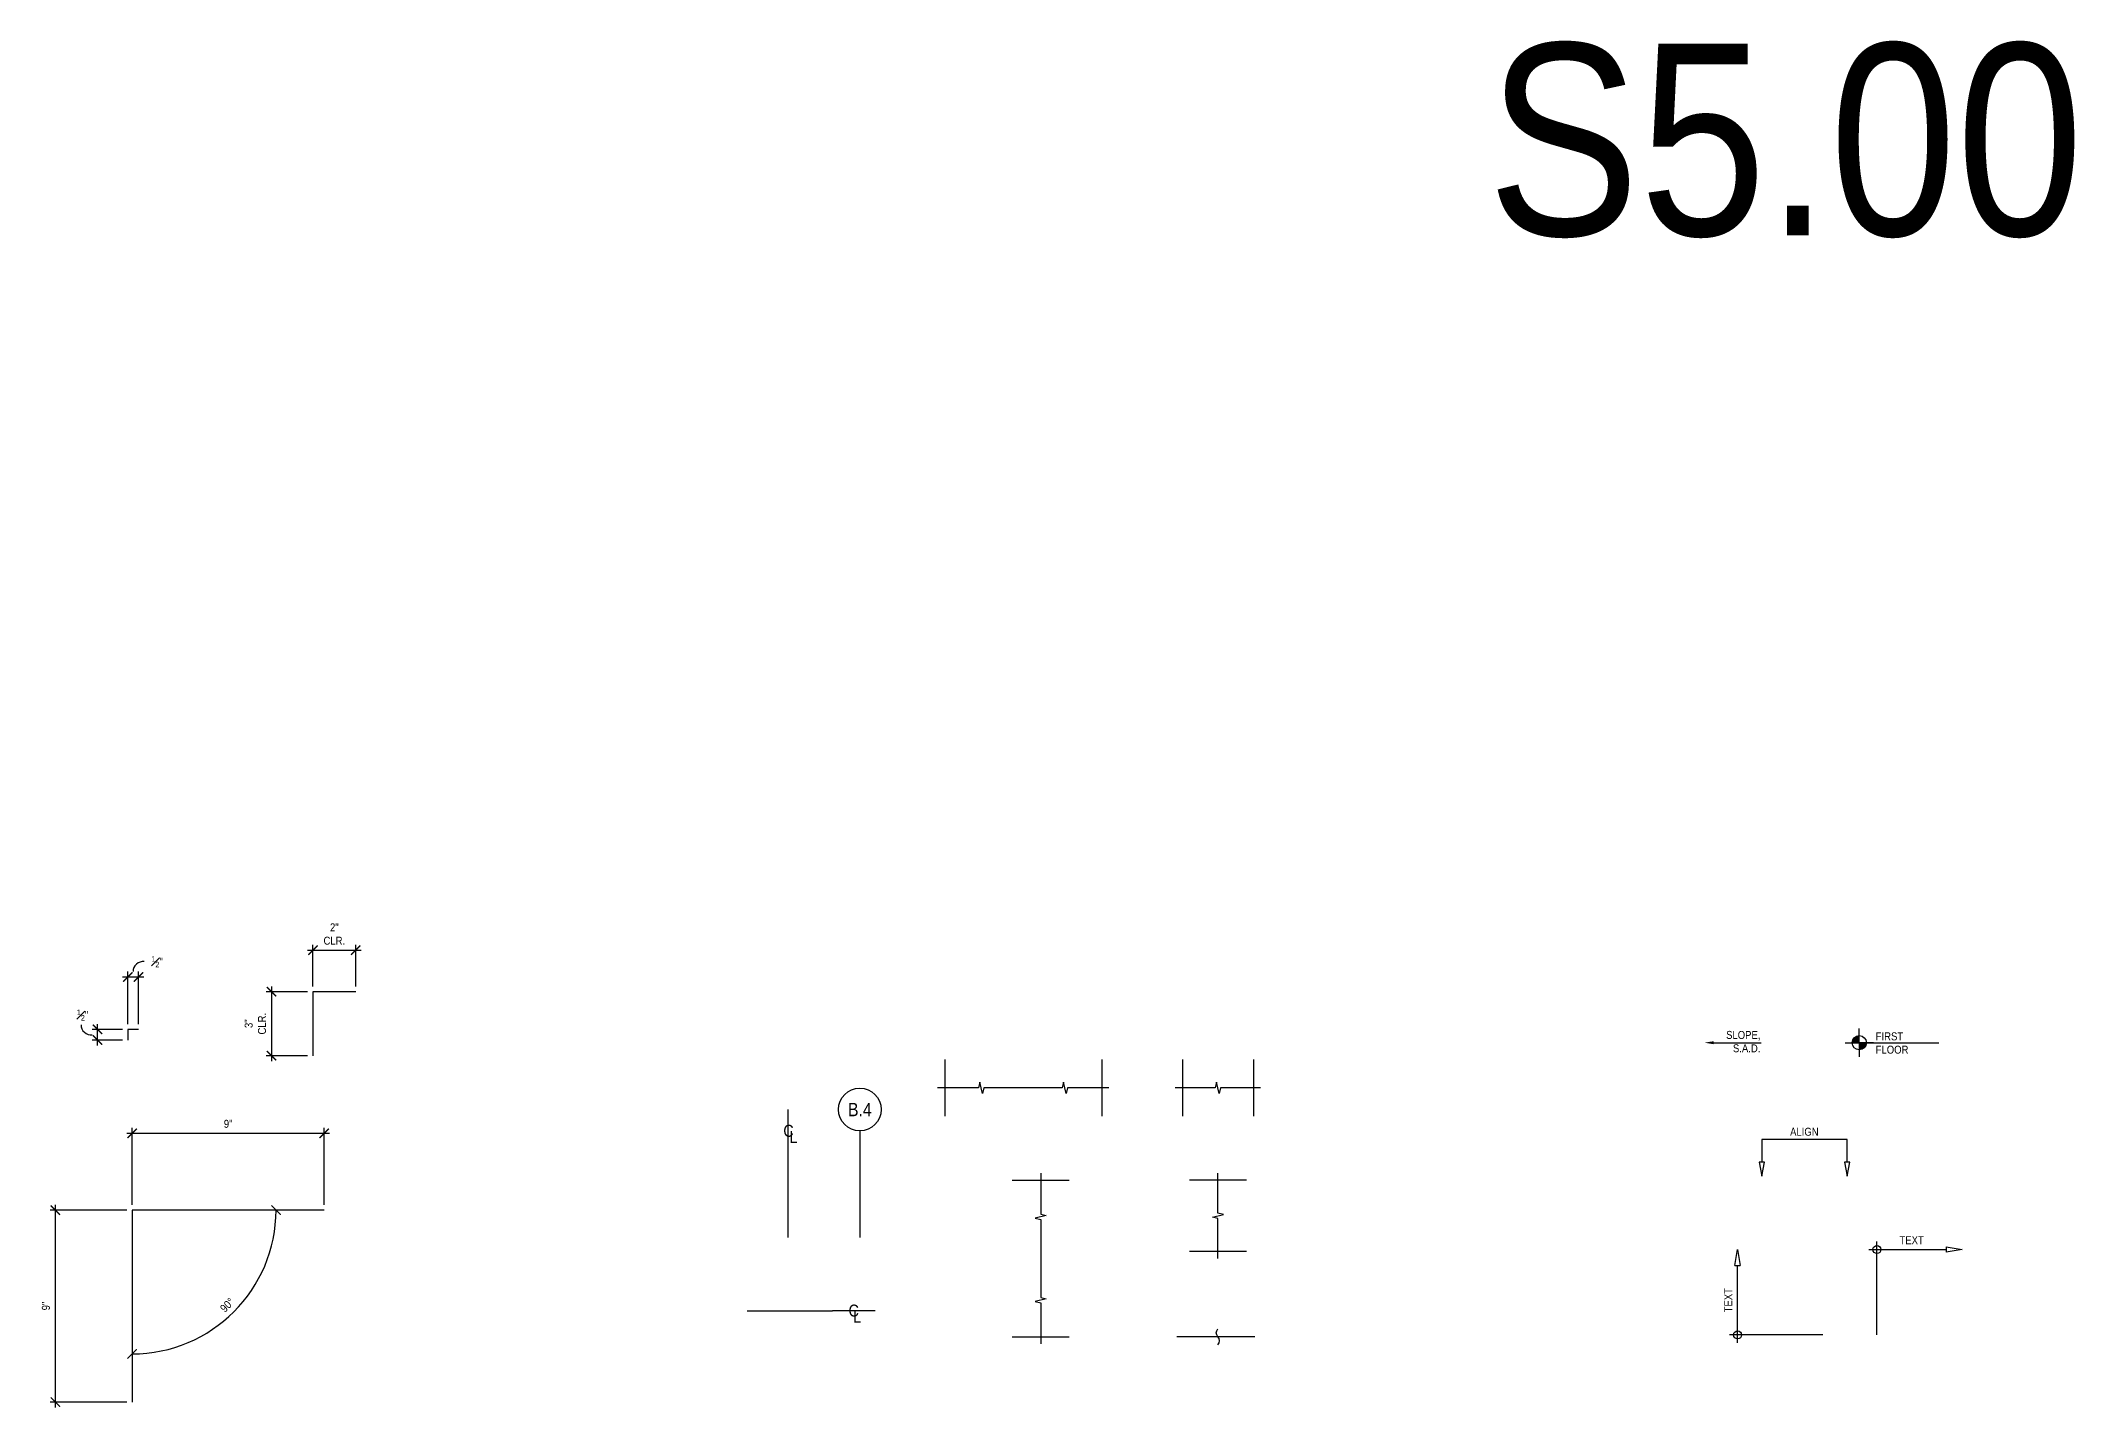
# Model space of a CAD drawing. Header units: inches. Extents: x -2661 to 42767, y -1222 to 9099.
# Drawn here: x 38773.4 to 38868.7, y 1696.4 to 1760.5 of the extents above; entities that cross this region are included whole.
import ezdxf
from ezdxf import colors
from ezdxf.entities.mleader import LeaderData, LeaderLine
from ezdxf.enums import TextEntityAlignment as Align
from ezdxf.math import Vec2, Vec3

# ---------------------------------------------------------------- set-up
doc = ezdxf.new("R2010")
doc.units = ezdxf.units.IN
doc.header["$LTSCALE"] = 12
doc.header["$MEASUREMENT"] = 0
doc.header["$PDMODE"] = 3
doc.linetypes.add('CENTER2', pattern=[1.125, 0.75, -0.125, 0.125, -0.125])
doc.layers.get('0').update_dxf_attribs({"linetype": 'CONTINUOUS'})
doc.layers.get('DefPoints').update_dxf_attribs({"color": 251, "linetype": 'CONTINUOUS'})
for name, color, linetype in [('S-ANNO-DIMS', 2, 'CONTINUOUS'), ('S-ANNO-NOTE', 4, 'CONTINUOUS'), ('S-BREAK', 2, 'CONTINUOUS'), ('S-GRID', 1, 'CENTER2')]:
    doc.layers.add(name, color=color, linetype=linetype)
doc.layers.add('S-ANNO-GRID-NONPLOT', color=251, linetype='CONTINUOUS', plot=False)
doc.layers.add('S-ANNO-NONPLOT', color=253, linetype='CONTINUOUS', plot=False, transparency=0.5)
doc.styles.add('Arial', font='arial.ttf', dxfattribs={"width": 0.85})
doc.dimstyles.new('DIM-4_Se', dxfattribs={"dimscale": 4, "dimtxt": 0.09375, "dimasz": 0.109375, "dimexe": 0.0625, "dimexo": 0.0625, "dimgap": 0.0625, "dimtad": 1, "dimdec": 4, "dimzin": 11, "dimdsep": 46, "dimlunit": 4, "dimtxsty": 'Arial', "dimblk": 'ARCHTICK', "dimcen": 0.125, "dimdle": 0.0625, "dimclrd": 256, "dimclre": 256, "dimclrt": 4, "dimadec": 0, "dimazin": 0, "dimtfac": 0.75, "dimtdec": 4, "dimtmove": 0, "dimatfit": 3, "dimfxl": 1, "dimfrac": 1, "dimtolj": 1, "dimtzin": 0, "dimarcsym": 0})

# ---------------------------------------------------------------- blocks, each defined once
blk = doc.blocks.new('_ARCHTICK')
at = {"color": 0, "linetype": 'ByBlock', "const_width": 0.15}
blk.add_lwpolyline([(-0.5, -0.5), (0.5, 0.5)], dxfattribs=at)
blk = doc.blocks.new('*D1489')
at = {"layer": 'DefPoints', "color": 0, "transparency": 16777216}
for p in [(38776.021, 1714.146), (38777.438, 1714.146), (38777.438, 1713.646)]:
    blk.add_point(p, dxfattribs=at)
at = {"layer": 'S-ANNO-DIMS', "lineweight": -2, "transparency": 16777216}
for p, q in [((38777.188, 1714.146), (38775.771, 1714.146)), ((38777.188, 1713.646), (38775.771, 1713.646)), ((38776.021, 1713.396), (38776.021, 1714.396))]:
    blk.add_line(p, q, dxfattribs=at)
at = {"layer": 'S-ANNO-DIMS', "lineweight": -2, "transparency": 16777216, "xscale": 0.4375, "yscale": 0.4375, "zscale": 0.4375}
for p, rotation in [((38776.021, 1714.146), 90), ((38776.021, 1713.646), 270)]:
    blk.add_blockref('_ARCHTICK', p, dxfattribs=dict(at, rotation=rotation))
blk = doc.blocks.new('*D1490')
at = {"layer": 'DefPoints', "color": 0, "transparency": 16777216}
for p in [(38777.938, 1716.603), (38777.438, 1714.146), (38777.938, 1714.146)]:
    blk.add_point(p, dxfattribs=at)
at = {"layer": 'S-ANNO-DIMS', "lineweight": -2, "transparency": 16777216}
for p, q in [((38777.188, 1716.603), (38778.188, 1716.603)), ((38777.438, 1714.396), (38777.438, 1716.853)), ((38777.938, 1714.396), (38777.938, 1716.853))]:
    blk.add_line(p, q, dxfattribs=at)
at = {"layer": 'S-ANNO-DIMS', "lineweight": -2, "transparency": 16777216, "xscale": 0.4375, "yscale": 0.4375, "zscale": 0.4375, "rotation": 180}
blk.add_blockref('_ARCHTICK', (38777.438, 1716.603), dxfattribs=at)
at = {"layer": 'S-ANNO-DIMS', "lineweight": -2, "transparency": 16777216, "xscale": 0.4375, "yscale": 0.4375, "zscale": 0.4375}
blk.add_blockref('_ARCHTICK', (38777.938, 1716.603), dxfattribs=at)
blk = doc.blocks.new('*D1491')
at = {"layer": 'DefPoints', "color": 0, "transparency": 16777216}
for p in [(38774.046, 1705.677), (38777.644, 1705.677), (38777.644, 1696.677)]:
    blk.add_point(p, dxfattribs=at)
at = {"layer": 'S-ANNO-DIMS', "lineweight": -2, "transparency": 16777216}
for p, q in [((38774.046, 1696.427), (38774.046, 1705.927)), ((38777.394, 1705.677), (38773.796, 1705.677)), ((38777.394, 1696.677), (38773.796, 1696.677))]:
    blk.add_line(p, q, dxfattribs=at)
at = {"layer": 'S-ANNO-DIMS', "lineweight": -2, "transparency": 16777216, "xscale": 0.4375, "yscale": 0.4375, "zscale": 0.4375}
for p, rotation in [((38774.046, 1705.677), 90), ((38774.046, 1696.677), 270)]:
    blk.add_blockref('_ARCHTICK', p, dxfattribs=dict(at, rotation=rotation))
at = {"layer": 'S-ANNO-DIMS', "color": 4, "transparency": 16777216, "insert": (38773.604, 1701.177), "char_height": 0.375, "attachment_point": 5, "rotation": 90, "style": 'Arial'}
blk.add_mtext('\\A1;9"', dxfattribs=at)
blk = doc.blocks.new('*D1492')
at = {"layer": 'DefPoints', "color": 0, "transparency": 16777216}
for p in [(38786.644, 1709.276), (38777.644, 1705.677), (38786.644, 1705.677)]:
    blk.add_point(p, dxfattribs=at)
at = {"layer": 'S-ANNO-DIMS', "lineweight": -2, "transparency": 16777216}
for p, q in [((38777.394, 1709.276), (38786.894, 1709.276)), ((38777.644, 1705.927), (38777.644, 1709.526)), ((38786.644, 1705.927), (38786.644, 1709.526))]:
    blk.add_line(p, q, dxfattribs=at)
at = {"layer": 'S-ANNO-DIMS', "lineweight": -2, "transparency": 16777216, "xscale": 0.4375, "yscale": 0.4375, "zscale": 0.4375, "rotation": 180}
blk.add_blockref('_ARCHTICK', (38777.644, 1709.276), dxfattribs=at)
at = {"layer": 'S-ANNO-DIMS', "lineweight": -2, "transparency": 16777216, "xscale": 0.4375, "yscale": 0.4375, "zscale": 0.4375}
blk.add_blockref('_ARCHTICK', (38786.644, 1709.276), dxfattribs=at)
at = {"layer": 'S-ANNO-DIMS', "color": 4, "transparency": 16777216, "insert": (38782.144, 1709.718), "char_height": 0.375, "attachment_point": 5, "style": 'Arial'}
blk.add_mtext('\\A1;9"', dxfattribs=at)
blk = doc.blocks.new('*D1631')
at = {"layer": 'DefPoints', "color": 0, "transparency": 16777216}
for p in [(38777.644, 1705.677), (38777.644, 1705.677), (38786.644, 1705.677), (38781.016, 1699.837), (38777.644, 1696.677)]:
    blk.add_point(p, dxfattribs=at)
at = {"layer": 'S-ANNO-DIMS', "lineweight": -2, "transparency": 16777216}
blk.add_arc((38777.644, 1705.677), 6.743, 270, 0, dxfattribs=at)
at = {"layer": 'S-ANNO-DIMS', "lineweight": -2, "transparency": 16777216, "xscale": 0.4375, "yscale": 0.4375, "zscale": 0.4375}
for p, rotation in [((38784.388, 1705.677), 90), ((38777.644, 1698.934), 180)]:
    blk.add_blockref('_ARCHTICK', p, dxfattribs=dict(at, rotation=rotation))
at = {"layer": 'S-ANNO-DIMS', "color": 4, "transparency": 16777216, "insert": (38782.101, 1701.221), "char_height": 0.375, "attachment_point": 5, "rotation": 45, "style": 'Arial'}
blk.add_mtext('\\A1;90°', dxfattribs=at)
blk = doc.blocks.new('*D1493')
at = {"layer": 'DefPoints', "color": 0, "transparency": 16777216}
for p in [(38786.12, 1715.913), (38784.176, 1712.913), (38786.12, 1712.913)]:
    blk.add_point(p, dxfattribs=at)
at = {"layer": 'S-ANNO-DIMS', "lineweight": -2, "transparency": 16777216}
for p, q in [((38785.87, 1715.913), (38783.926, 1715.913)), ((38784.176, 1716.163), (38784.176, 1712.663)), ((38785.87, 1712.913), (38783.926, 1712.913))]:
    blk.add_line(p, q, dxfattribs=at)
at = {"layer": 'S-ANNO-DIMS', "lineweight": -2, "transparency": 16777216, "xscale": 0.4375, "yscale": 0.4375, "zscale": 0.4375}
for p, rotation in [((38784.176, 1715.913), 90), ((38784.176, 1712.913), 270)]:
    blk.add_blockref('_ARCHTICK', p, dxfattribs=dict(at, rotation=rotation))
at = {"layer": 'S-ANNO-DIMS', "color": 4, "transparency": 16777216, "insert": (38783.419, 1714.413), "char_height": 0.375, "attachment_point": 5, "rotation": 90, "style": 'Arial'}
blk.add_mtext('\\A1;3"\\PCLR.', dxfattribs=at)
blk = doc.blocks.new('*D1494')
at = {"layer": 'DefPoints', "color": 0, "transparency": 16777216}
for p in [(38788.12, 1717.856), (38786.12, 1715.913), (38788.12, 1715.913)]:
    blk.add_point(p, dxfattribs=at)
at = {"layer": 'S-ANNO-DIMS', "lineweight": -2, "transparency": 16777216}
for p, q in [((38785.87, 1717.856), (38788.37, 1717.856)), ((38786.12, 1716.163), (38786.12, 1718.106)), ((38788.12, 1716.163), (38788.12, 1718.106))]:
    blk.add_line(p, q, dxfattribs=at)
at = {"layer": 'S-ANNO-DIMS', "lineweight": -2, "transparency": 16777216, "xscale": 0.4375, "yscale": 0.4375, "zscale": 0.4375, "rotation": 180}
blk.add_blockref('_ARCHTICK', (38786.12, 1717.856), dxfattribs=at)
at = {"layer": 'S-ANNO-DIMS', "lineweight": -2, "transparency": 16777216, "xscale": 0.4375, "yscale": 0.4375, "zscale": 0.4375}
blk.add_blockref('_ARCHTICK', (38788.12, 1717.856), dxfattribs=at)
at = {"layer": 'S-ANNO-DIMS', "color": 4, "transparency": 16777216, "insert": (38787.12, 1718.614), "char_height": 0.375, "attachment_point": 5, "style": 'Arial'}
blk.add_mtext('\\A1;2"\\PCLR.', dxfattribs=at)
blk = doc.blocks.new('REF GRID')
blk.add_circle((0, 0.25), 0.25)
at = {"style": 'Arial', "width": 0.85}
blk.add_attdef('#', text='', height=0.156, dxfattribs=at).set_placement((0, 0.25), align=Align.MIDDLE_CENTER)
blk = doc.blocks.new('Se_BREAK SQUIGGLE')
at = {"layer": 'S-BREAK'}
blk.add_lwpolyline([(0, -0.375, 0.408465), (0, 0, -0.407415), (0, 0.369, -2.166217)], format="xyb", dxfattribs=at)
blk = doc.blocks.new('Se_BREAK SYMBOL')
at = {"color": 0, "linetype": 'ByBlock'}
blk.add_lwpolyline([(6, 0), (0.38, 0), (0.19, -0.78), (-0.19, 0.78), (-0.38, 0), (-6, 0)], dxfattribs=at)
blk = doc.blocks.new('CL-V12')
at = {"layer": 'DefPoints'}
blk.add_line((0, 3), (0, -3), dxfattribs=at)
at = {"layer": 'S-ANNO-NOTE', "color": 4, "char_height": 1.69, "attachment_point": 5, "style": 'Arial'}
for s, insert, width in [('C', (0.09, 0), 1.3847), ('L', (0.79, -0.84), 1.0599)]:
    blk.add_mtext(s, dxfattribs=dict(at, insert=insert, width=width))
blk = doc.blocks.new('CL-H12')
at = {"layer": 'DefPoints'}
blk.add_line((3, 0), (-3, 0), dxfattribs=at)
at = {"layer": 'S-ANNO-NOTE', "color": 4, "char_height": 1.69, "attachment_point": 5, "style": 'Arial'}
for s, insert, width in [('C', (0, 0), 1.2463), ('L', (0.48, -0.84), 1.1097)]:
    blk.add_mtext(s, dxfattribs=dict(at, insert=insert, width=width))
blk = doc.blocks.new('ELEV-SYMB')
at = {"layer": 'S-ANNO-NOTE', "color": 2}
for points in [[(-2, 0), (0, 0), (0, 2)], [(2, 0), (0, 0), (0, -2)]]:
    blk.add_lwpolyline(points, dxfattribs=at)
at = {"layer": 'S-ANNO-NOTE', "color": 2, "const_width": 1}
for points in [[(0, 0.5, 0.414214), (-0.5, 0, 0.414214)], [(0, -0.5, 0.414214), (0.5, 0, 0.414214)]]:
    blk.add_lwpolyline(points, format="xyb", dxfattribs=at)
at = {"layer": 'S-ANNO-NOTE', "color": 2}
blk.add_circle((0, 0), 1, dxfattribs=at)
blk = doc.blocks.new('_Small')
at = {"color": 0, "linetype": 'ByBlock', "lineweight": -2}
blk.add_circle((0, 0), 0.25, dxfattribs=at)
blk = doc.blocks.new('_ClosedBlank')
at = {"color": 0, "linetype": 'ByBlock', "lineweight": -2}
for p, q in [((-1, 0.17), (0, 0)), ((-1, 0.17), (-1, -0.17)), ((0, 0), (-1, -0.17))]:
    blk.add_line(p, q, dxfattribs=at)
blk = doc.blocks.new('*D1478')
at = {"layer": 'DefPoints', "color": 0, "transparency": 16777216}
for p in [(38852.879, 1703.826), (38852.879, 1703.826), (38856.879, 1699.826)]:
    blk.add_point(p, dxfattribs=at)
at = {"layer": 'S-ANNO-DIMS', "lineweight": -2, "transparency": 16777216}
for p, q in [((38852.879, 1699.451), (38852.879, 1703.076)), ((38856.879, 1699.826), (38852.504, 1699.826))]:
    blk.add_line(p, q, dxfattribs=at)
at = {"layer": 'S-ANNO-DIMS', "lineweight": -2, "transparency": 16777216, "xscale": 0.75, "yscale": 0.75, "zscale": 0.75}
for name, p, rotation in [('_ClosedBlank', (38852.879, 1703.826), 90), ('_Small', (38852.879, 1699.826), 270)]:
    blk.add_blockref(name, p, dxfattribs=dict(at, rotation=rotation))
at = {"layer": 'S-ANNO-DIMS', "color": 4, "transparency": 16777216, "insert": (38852.442, 1701.451), "char_height": 0.375, "attachment_point": 5, "rotation": 90, "style": 'Arial'}
blk.add_mtext('\\A1;TEXT', dxfattribs=at)
blk = doc.blocks.new('*D1483')
at = {"layer": 'DefPoints', "color": 0, "transparency": 16777216}
for p in [(38863.411, 1703.826), (38863.411, 1703.826), (38859.411, 1699.826)]:
    blk.add_point(p, dxfattribs=at)
at = {"layer": 'S-ANNO-DIMS', "lineweight": -2, "transparency": 16777216}
for p, q in [((38859.411, 1699.826), (38859.411, 1704.201)), ((38859.036, 1703.826), (38862.661, 1703.826))]:
    blk.add_line(p, q, dxfattribs=at)
at = {"layer": 'S-ANNO-DIMS', "lineweight": -2, "transparency": 16777216, "xscale": 0.75, "yscale": 0.75, "zscale": 0.75, "rotation": 180}
blk.add_blockref('_Small', (38859.411, 1703.826), dxfattribs=at)
at = {"layer": 'S-ANNO-DIMS', "lineweight": -2, "transparency": 16777216, "xscale": 0.75, "yscale": 0.75, "zscale": 0.75}
blk.add_blockref('_ClosedBlank', (38863.411, 1703.826), dxfattribs=at)
at = {"layer": 'S-ANNO-DIMS', "color": 4, "transparency": 16777216, "insert": (38861.036, 1704.263), "char_height": 0.375, "attachment_point": 5, "style": 'Arial'}
blk.add_mtext('\\A1;TEXT', dxfattribs=at)

msp = doc.modelspace()

# ---------------------------------------------------------------- linework, layer by layer
at = {"layer": 'S-ANNO-DIMS'}
msp.add_lwpolyline([(38858.13493, 1707.92707), (38857.88493, 1707.92707), (38858.00993, 1707.2604), (38858.13493, 1707.92707), (38858.00993, 1707.92707), (38858.00993, 1708.98773), (38854.00993, 1708.98773), (38854.00993, 1707.92707), (38853.88493, 1707.92707), (38854.00993, 1707.2604), (38854.13493, 1707.92707), (38853.88493, 1707.92707)], dxfattribs=at)
for centre, start, end in [((38778.15662, 1716.85668), 83.5851216, 180.5344352), ((38775.72117, 1714.35589), 179.4655648, 276.4148784)]:
    msp.add_arc(centre, 0.46862, start, end, dxfattribs=at)
at = {"layer": 'S-ANNO-NONPLOT'}
for p, q in [((38815.72189, 1712.74027), (38815.72189, 1710.0736)), ((38823.08695, 1712.74027), (38823.08695, 1710.0736)), ((38826.86111, 1712.74027), (38826.86111, 1710.0736)), ((38830.19445, 1712.74027), (38830.19445, 1710.0736)), ((38818.88924, 1707.0736), (38821.5559, 1707.0736)), ((38829.86111, 1707.0736), (38827.19445, 1707.0736)), ((38829.86111, 1703.74027), (38827.19445, 1703.74027)), ((38818.88924, 1699.73638), (38821.5559, 1699.73638))]:
    msp.add_line(p, q, dxfattribs=at)
for points in [[(38788.1201, 1715.91265), (38786.1201, 1715.91265), (38786.1201, 1712.91265)], [(38777.93827, 1714.14632), (38777.43827, 1714.14632), (38777.43827, 1713.64632)], [(38786.64442, 1705.67741), (38777.64442, 1705.67741), (38777.64442, 1696.67741)], [(38830.26234, 1699.73638), (38826.60387, 1699.73638)]]:
    msp.add_lwpolyline(points, dxfattribs=at)
at = {"layer": 'S-ANNO-NOTE', "color": 2}
msp.add_line((38857.91735, 1713.52112), (38862.31895, 1713.52112), dxfattribs=at)
at = {"layer": 'S-BREAK'}
for points in [[(38823.42028, 1711.40694), (38821.476, 1711.40694), (38821.4129, 1711.14749), (38821.28671, 1711.66639), (38821.22362, 1711.40694), (38817.55739, 1711.40694), (38817.49429, 1711.14749), (38817.3681, 1711.66639), (38817.30501, 1711.40694), (38815.38856, 1711.40694)], [(38820.22257, 1707.40694), (38820.22257, 1705.49049), (38820.48202, 1705.42739), (38819.96312, 1705.3012), (38820.22257, 1705.23811), (38820.22257, 1701.57188), (38820.48202, 1701.50878), (38819.96312, 1701.38259), (38820.22257, 1701.3195), (38820.22257, 1699.40305)]]:
    msp.add_lwpolyline(points, dxfattribs=at)
at = {"layer": 'S-GRID', "color": 1, "linetype": 'CENTER2', "ltscale": 0.75}
for p, q in [((38811.74692, 1709.38738), (38811.74692, 1704.38738)), ((38808.37406, 1708.38738), (38808.37406, 1704.38738)), ((38806.46132, 1700.95824), (38810.46132, 1700.95824))]:
    msp.add_line(p, q, dxfattribs=at)

# ---------------------------------------------------------------- block references
at = {"layer": 'S-ANNO-NOTE', "xscale": 0.3333333333333333, "yscale": 0.3333333333333333, "zscale": 0.3333333333333333}
for name, p in [('ELEV-SYMB', (38858.58402, 1713.52112)), ('CL-V12', (38808.37406, 1709.38758)), ('CL-H12', (38811.46132, 1700.95824))]:
    msp.add_blockref(name, p, dxfattribs=at)
at = {"layer": 'S-ANNO-NOTE', "xscale": 4, "yscale": 4, "zscale": 4}
msp.add_blockref('REF GRID', (38811.74692, 1709.38738), dxfattribs=at).add_auto_attribs({'#': 'B.4'})
at = {"layer": 'S-BREAK', "xscale": 0.3333333333333333, "yscale": 0.3333333333333333, "zscale": 0.3333333333333333}
msp.add_blockref('Se_BREAK SYMBOL', (38828.52778, 1711.40694), dxfattribs=at)
at = {"layer": 'S-BREAK', "xscale": 0.3333333333333333, "yscale": 0.3333333333333333, "zscale": 0.3333333333333333, "rotation": 270}
msp.add_blockref('Se_BREAK SYMBOL', (38828.52778, 1705.40694), dxfattribs=at)
at = {"layer": 'S-BREAK'}
msp.add_blockref('Se_BREAK SQUIGGLE', (38828.52778, 1699.73638), dxfattribs=at)

# ---------------------------------------------------------------- texts
at = {"layer": 'S-ANNO-DIMS', "color": 4, "char_height": 0.375, "style": 'Arial'}
for insert, width, attachment_point in [((38778.54438, 1717.57692), 7.5013132, 1), ((38775.58785, 1715.07678), 7.5100933, 3)]:
    msp.add_mtext('\\A1;{\\H0.7x;\\S1#2;}"', dxfattribs=dict(at, insert=insert, width=width, attachment_point=attachment_point))
at = {"layer": 'S-ANNO-GRID-NONPLOT', "color": 191, "insert": (38869.07826, 1760.36325), "char_height": 9, "width": 29.5487939, "attachment_point": 3, "style": 'Arial'}
msp.add_mtext('S5.00', dxfattribs=at)
at = {"layer": 'S-ANNO-NOTE', "insert": (38853.95161, 1714.06939), "char_height": 0.375, "width": 1.9339136, "attachment_point": 3, "rotation": 359.8065106, "style": 'Arial'}
msp.add_mtext('SLOPE, S.A.D.', dxfattribs=at)
at = {"layer": 'S-ANNO-NOTE', "char_height": 0.375, "style": 'Arial'}
for s, insert, width, attachment_point in [('FIRST\\PFLOOR', (38859.35293, 1714.00755), 6.0038856, 1), ('ALIGN', (38856.00993, 1709.1544), 1.6153043, 8)]:
    msp.add_mtext(s, dxfattribs=dict(at, insert=insert, width=width, attachment_point=attachment_point))

# ---------------------------------------------------------------- dimensions: what is measured, and where the dimension line sits
at = {"layer": 'S-ANNO-DIMS'}
for base, p2, angle, picture, middle in [((38788.1201, 1717.85642), (38788.1201, 1715.91265), 180, '*D1494', (38787.1201, 1718.61358)), ((38784.17633, 1712.91265), (38786.1201, 1712.91265), 90, '*D1493', (38783.41917, 1714.41265))]:
    dim = msp.add_linear_dim(base=base, p1=(38786.1201, 1715.91265), p2=p2, angle=angle, text='<>\\PCLR.', dimstyle='DIM-4_Se', dxfattribs=at)
    dim.commit()
    dim.dimension.update_dxf_attribs({"geometry": picture, "text_midpoint": middle})
dim = msp.add_linear_dim(base=(38777.93827, 1716.60287), p1=(38777.43827, 1714.14632), p2=(38777.93827, 1714.14632), text=' ', dimstyle='DIM-4_Se', dxfattribs=at)
dim.commit()
dim.dimension.update_dxf_attribs({"geometry": '*D1490', "text_midpoint": (38777.68827, 1716.60287), "dimtype": 160})
dim = msp.add_linear_dim(base=(38776.02143, 1714.14632), p1=(38777.43827, 1713.64632), p2=(38777.43827, 1714.14632), angle=90, text=' ', dimstyle='DIM-4_Se', dxfattribs=at)
dim.commit()
dim.dimension.update_dxf_attribs({"geometry": '*D1489', "text_midpoint": (38776.02143, 1713.89632), "dimtype": 160})
for base, p1, p2, angle, picture, middle in [((38786.64442, 1709.27605), (38777.64442, 1705.67741), (38786.64442, 1705.67741), 180, '*D1492', (38782.14442, 1709.71751)), ((38774.04579, 1705.67741), (38777.64442, 1696.67741), (38777.64442, 1705.67741), 270, '*D1491', (38773.60433, 1701.17741))]:
    dim = msp.add_linear_dim(base=base, p1=p1, p2=p2, angle=angle, dimstyle='DIM-4_Se', dxfattribs=at)
    dim.commit()
    dim.dimension.update_dxf_attribs({"geometry": picture, "text_midpoint": middle})
dim = msp.add_angular_dim_2l(base=(38781.01611, 1699.83748), line1=((38786.64442, 1705.67741), (38777.64442, 1705.67741)), line2=((38777.64442, 1705.67741), (38777.64442, 1696.67741)), dimstyle='DIM-4_Se', override={"dimfxlon": 0}, dxfattribs=at)
dim.commit()
dim.dimension.update_dxf_attribs({"geometry": '*D1631', "text_midpoint": (38782.10055, 1701.22129)})
for base, p1, p2, angle, picture, middle in [((38863.41131, 1703.82556), (38859.41131, 1699.82556), (38863.41131, 1703.82556), 180, '*D1483', (38861.03631, 1704.26306)), ((38852.87907, 1703.82556), (38856.87907, 1699.82556), (38852.87907, 1703.82556), 270, '*D1478', (38852.44157, 1701.45056))]:
    dim = msp.add_linear_dim(base=base, p1=p1, p2=p2, angle=angle, text='TEXT', dimstyle='DIM-4_Se', override={"dimasz": 0.1875, "dimexe": 0.09375, "dimexo": 0, "dimblk1": 'Small', "dimblk2": 'ClosedBlank', "dimsah": 1, "dimdle": 0.09375, "dimse2": 1}, dxfattribs=at)
    dim.commit()
    dim.dimension.update_dxf_attribs({"geometry": picture, "text_midpoint": middle})

# ---------------------------------------------------------------- leaders
at = {"layer": 'S-ANNO-NOTE'}
ml = msp.add_multileader_mtext('Standard', dxfattribs=at)
ml.set_content('', color=4, style='Arial')
ml.set_leader_properties(color=2)
ml.build(insert=Vec2(0, 0))
ml.multileader.update_dxf_attribs({"has_dogleg": 0, "dogleg_length": 1.21451, "arrow_head_size": 0.4375, "scale": 4})
ctx = ml.context
ctx.base_point, ctx.scale, ctx.char_height, ctx.arrow_head_size, ctx.landing_gap_size, ctx.plane_origin, ctx.plane_x_axis, ctx.plane_y_axis = Vec3(38854.70401, 1713.52112), 4, 0.375, 0.4375, 0.36, Vec3(38846.55848, 1720.55172), Vec3(-1, 0), Vec3(0, -1)
ctx.text_align_type = 2
notes = []
notes.append((ctx, [(0, (1, 1, 0), (38853.35005, 1713.52112), (1, 0), 0.63396, [(0, [(38851.32791, 1713.52112)], 0, [])])]))
ctx.mtext.insert, ctx.mtext.text_direction, ctx.mtext.rotation, ctx.mtext.alignment, ctx.mtext.flow_direction = Vec3(38854.34401, 1713.33362), Vec3(-1, 0), 3.14159265, 3, 5
for ctx, leaders in notes:
    for number, flags, end, landing, length, lines in leaders:
        leader = LeaderData()
        leader.index, (leader.has_last_leader_line, leader.has_dogleg_vector, leader.attachment_direction) = number, flags
        leader.last_leader_point, leader.dogleg_vector, leader.dogleg_length = Vec3(end), Vec3(landing), length
        for number, points, colour, breaks in lines:
            line = LeaderLine()
            line.index, line.vertices, line.color, line.breaks = number, Vec3.list(points), colors.encode_raw_color(colour), breaks
            leader.lines.append(line)
        ctx.leaders.append(leader)

doc.saveas('drawing.dxf')
